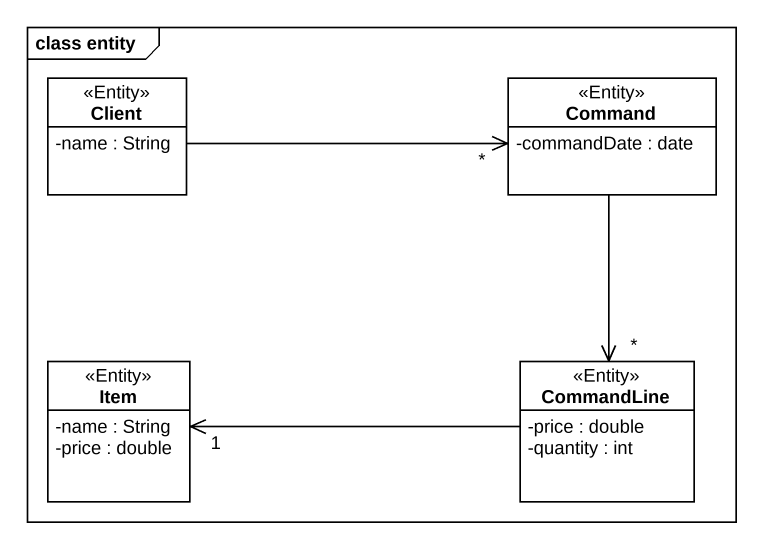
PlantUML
@startuml
mainframe class entity
hide circle
hide empty members
skinparam classAttributeIconSize 0
class Client <<Entity>> {
  -name : String
}
class Command <<Entity>> {
  -commandDate : date
}
class Item <<Entity>> {
  -name : String
  -price : double
}
class CommandLine <<Entity>> {
  -price : double
  -quantity : int
}
Client -right-> "*" Command
Command --> "*" CommandLine
CommandLine -left-> "1" Item
@enduml
